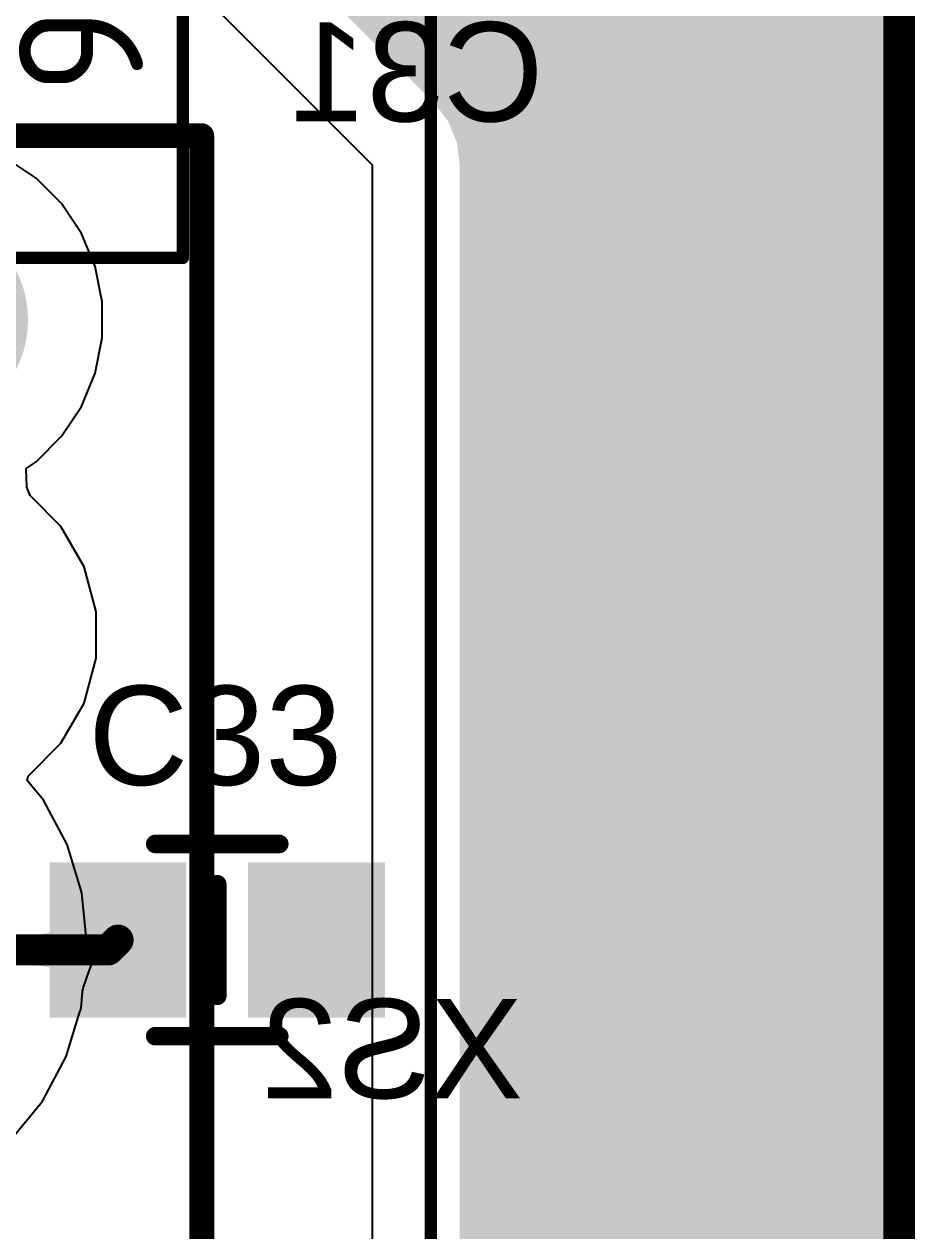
# Model space of a CAD drawing. Header units: inches. Extents: x -0.1 to 94.8, y -0.8 to 67.1.
# Drawn here: x 72.94 to 80.13, y 24.16 to 33.88 of the extents above; entities that cross this region are included whole.
import ezdxf

# ---------------------------------------------------------------- set-up
doc = ezdxf.new("R2010")
doc.units = ezdxf.units.IN
for name, color, linetype in [('Assembly Notes', 56, 'Continuous'), ('Board Layer Stack Bottom Overlay', 54, 'Continuous'), ('Board Layer Stack Bottom Solder', 6, 'Continuous'), ('Bottom Layer', 5, 'Continuous'), ('Layer 1', 76, 'Continuous'), ('Layer 2', 16, 'Continuous'), ('Mechanical 15', 56, 'Continuous'), ('Mechanical 20', 56, 'Continuous'), ('Mechanical 4', 56, 'Continuous'), ('Top Layer', 1, 'Continuous'), ('Top Overlay', 2, 'Continuous'), ('Top Paste', 8, 'Continuous'), ('Top Solder', 216, 'Continuous'), ('Via Holes', 16, 'Continuous')]:
    doc.layers.add(name, color=color, linetype=linetype)
doc.styles.add('Arial', font='', dxfattribs={"height": 0.2})
doc.styles.add('GOST type B', font='', dxfattribs={"height": 0.2})
doc.styles.get('Arial').set_extended_font_data('Arial')
doc.styles.get('GOST type B').set_extended_font_data('GOST type B')

# ---------------------------------------------------------------- blocks, each defined once
blk = doc.blocks.new('JK00136NL_B_55')
at = {"layer": 'Board Layer Stack Bottom Solder'}
h = blk.add_hatch(color=6, dxfattribs=at)
edge = h.paths.add_edge_path()
edge.add_arc((14.74, -6.12), 0.8741, 0, 360)
at = {"layer": 'Top Solder'}
h = blk.add_hatch(color=216, dxfattribs=at)
edge = h.paths.add_edge_path()
edge.add_arc((14.74, -6.12), 0.8741, 0, 360)
at = {"layer": 'Board Layer Stack Bottom Overlay'}
for points in [[(16.2, 8.395, 0.15, 0.15, 0), (16.2, -8.395, 0.15, 0.15, 0)], [(-7.01, -8.395, 0.15, 0.15, 0), (16.2, -8.395, 0.15, 0.15, 0)]]:
    blk.add_lwpolyline(points, format="xyseb", dxfattribs=at)
blk.add_lwpolyline([(16.1625, -8.395, 0.075, 0.075, 1), (16.2375, -8.395, 0.075, 0.075, 1)], format="xyseb", close=True, dxfattribs=at)
blk.add_lwpolyline([(16.1625, -8.395, 0.075, 0.075, 1), (16.2375, -8.395, 0.075, 0.075, 1)], format="xyseb", close=True, dxfattribs=at)
at = {"layer": 'Mechanical 15'}
for points in [[(16.225, 8.395, 0.2, 0.2, 0), (16.225, -8.395, 0.2, 0.2, 0)], [(-16.51, -8.395, 0.2, 0.2, 0), (16.225, -8.395, 0.2, 0.2, 0)]]:
    blk.add_lwpolyline(points, format="xyseb", dxfattribs=at)
blk.add_lwpolyline([(16.175, -8.395, 0.1, 0.1, 1), (16.275, -8.395, 0.1, 0.1, 1)], format="xyseb", close=True, dxfattribs=at)
blk.add_lwpolyline([(16.175, -8.395, 0.1, 0.1, 1), (16.275, -8.395, 0.1, 0.1, 1)], format="xyseb", close=True, dxfattribs=at)
at = {"layer": 'Mechanical 20'}
blk.add_lwpolyline([(-17.51, -10.242, 0.1, 0.1, 0), (17.51, -10.242, 0.1, 0.1, 0)], format="xyseb", dxfattribs=at)
blk = doc.blocks.new('JK00136NL_B_56')
at = {"layer": 'Mechanical 20'}
for points in [[(17.51, 10.242, 0.1, 0.1, 0), (-17.51, 10.242, 0.1, 0.1, 0)], [(17.51, -10.242, 0.1, 0.1, 0), (17.51, 10.242, 0.1, 0.1, 0)]]:
    blk.add_lwpolyline(points, format="xyseb", dxfattribs=at)
blk.add_lwpolyline([(17.485, 10.242, 0.05, 0.05, 1), (17.535, 10.242, 0.05, 0.05, 1)], format="xyseb", close=True, dxfattribs=at)
blk.add_lwpolyline([(17.485, 10.242, 0.05, 0.05, 1), (17.535, 10.242, 0.05, 0.05, 1)], format="xyseb", close=True, dxfattribs=at)
blk = doc.blocks.new('0402R_67')
at = {"layer": 'Top Layer'}
for points in [[(-0.9145, -0.305), (-0.9145, 0.305), (-0.2795, 0.305), (-0.2795, -0.305)], [(0.2795, -0.305), (0.2795, 0.305), (0.9145, 0.305), (0.9145, -0.305)]]:
    blk.add_hatch(color=1, dxfattribs=at).paths.add_polyline_path(points)
at = {"layer": 'Top Paste'}
for points in [[(-0.9145, -0.305), (-0.9145, 0.305), (-0.2795, 0.305), (-0.2795, -0.305)], [(0.2795, -0.305), (0.2795, 0.305), (0.9145, 0.305), (0.9145, -0.305)]]:
    blk.add_hatch(color=8, dxfattribs=at).paths.add_polyline_path(points)
at = {"layer": 'Top Solder'}
for points in [[(-1.0161, -0.4066), (-1.0161, 0.4066), (-0.1779, 0.4066), (-0.1779, -0.4066)], [(0.1779, -0.4066), (0.1779, 0.4066), (1.0161, 0.4066), (1.0161, -0.4066)]]:
    blk.add_hatch(color=216, dxfattribs=at).paths.add_polyline_path(points)
at = {"layer": 'Assembly Notes'}
for points in [[(-1, -0.4, 0.15, 0.15, 0), (-1, 0.4, 0.15, 0.15, 0)], [(1, 0.4, 0.15, 0.15, 0), (-1, 0.4, 0.15, 0.15, 0)], [(1, -0.4, 0.15, 0.15, 0), (1, 0.4, 0.15, 0.15, 0)], [(1, -0.4, 0.15, 0.15, 0), (-1, -0.4, 0.15, 0.15, 0)]]:
    blk.add_lwpolyline(points, format="xyseb", dxfattribs=at)
for points in [[(-1.0375, 0.4, 0.075, 0.075, 1), (-0.9625, 0.4, 0.075, 0.075, 1)], [(-1.0375, 0.4, 0.075, 0.075, 1), (-0.9625, 0.4, 0.075, 0.075, 1)], [(0.9625, 0.4, 0.075, 0.075, 1), (1.0375, 0.4, 0.075, 0.075, 1)], [(0.9625, 0.4, 0.075, 0.075, 1), (1.0375, 0.4, 0.075, 0.075, 1)], [(-1.0375, -0.4, 0.075, 0.075, 1), (-0.9625, -0.4, 0.075, 0.075, 1)], [(-1.0375, -0.4, 0.075, 0.075, 1), (-0.9625, -0.4, 0.075, 0.075, 1)], [(0.9625, -0.4, 0.075, 0.075, 1), (1.0375, -0.4, 0.075, 0.075, 1)], [(0.9625, -0.4, 0.075, 0.075, 1), (1.0375, -0.4, 0.075, 0.075, 1)]]:
    blk.add_lwpolyline(points, format="xyseb", close=True, dxfattribs=at)
at = {"layer": 'Top Overlay'}
for points in [[(0.375, 0.55, 0.15, 0.15, 0), (-0.375, 0.55, 0.15, 0.15, 0)], [(0.375, -0.55, 0.15, 0.15, 0), (-0.375, -0.55, 0.15, 0.15, 0)]]:
    blk.add_lwpolyline(points, format="xyseb", dxfattribs=at)
for points in [[(-0.4125, 0.55, 0.075, 0.075, 1), (-0.3375, 0.55, 0.075, 0.075, 1)], [(0.3375, 0.55, 0.075, 0.075, 1), (0.4125, 0.55, 0.075, 0.075, 1)], [(-0.4125, -0.55, 0.075, 0.075, 1), (-0.3375, -0.55, 0.075, 0.075, 1)], [(0.3375, -0.55, 0.075, 0.075, 1), (0.4125, -0.55, 0.075, 0.075, 1)]]:
    blk.add_lwpolyline(points, format="xyseb", close=True, dxfattribs=at)
at = {"layer": 'Assembly Notes', "style": 'GOST type B'}
blk.add_text('R36', height=1, dxfattribs=at).set_placement((-1.075, 0.8))
blk = doc.blocks.new('0603C_107')
at = {"layer": 'Top Layer'}
for points in [[(-1.25, -0.525), (-1.25, 0.525), (-0.35, 0.525), (-0.35, -0.525)], [(0.35, -0.525), (0.35, 0.525), (1.25, 0.525), (1.25, -0.525)]]:
    blk.add_hatch(color=1, dxfattribs=at).paths.add_polyline_path(points)
at = {"layer": 'Top Paste'}
for points in [[(-1.25, -0.525), (-1.25, 0.525), (-0.35, 0.525), (-0.35, -0.525)], [(0.35, -0.525), (0.35, 0.525), (1.25, 0.525), (1.25, -0.525)]]:
    blk.add_hatch(color=8, dxfattribs=at).paths.add_polyline_path(points)
at = {"layer": 'Top Solder'}
for points in [[(-1.3516, -0.6266), (-1.3516, 0.6266), (-0.2484, 0.6266), (-0.2484, -0.6266)], [(0.2484, -0.6266), (0.2484, 0.6266), (1.3516, 0.6266), (1.3516, -0.6266)]]:
    blk.add_hatch(color=216, dxfattribs=at).paths.add_polyline_path(points)
at = {"layer": 'Top Overlay'}
for points in [[(-0.5, 0.775, 0.15, 0.15, 0), (0.5, 0.775, 0.15, 0.15, 0)], [(0, -0.45, 0.15, 0.15, 0), (0, 0.45, 0.15, 0.15, 0)], [(-0.5, -0.775, 0.15, 0.15, 0), (0.5, -0.775, 0.15, 0.15, 0)]]:
    blk.add_lwpolyline(points, format="xyseb", dxfattribs=at)
for points in [[(-0.5375, 0.775, 0.075, 0.075, 1), (-0.4625, 0.775, 0.075, 0.075, 1)], [(0.4625, 0.775, 0.075, 0.075, 1), (0.5375, 0.775, 0.075, 0.075, 1)], [(-0.0375, 0.45, 0.075, 0.075, 1), (0.0375, 0.45, 0.075, 0.075, 1)], [(-0.0375, -0.45, 0.075, 0.075, 1), (0.0375, -0.45, 0.075, 0.075, 1)], [(-0.5375, -0.775, 0.075, 0.075, 1), (-0.4625, -0.775, 0.075, 0.075, 1)], [(0.4625, -0.775, 0.075, 0.075, 1), (0.5375, -0.775, 0.075, 0.075, 1)]]:
    blk.add_lwpolyline(points, format="xyseb", close=True, dxfattribs=at)

msp = doc.modelspace()

# ---------------------------------------------------------------- hatches: boundary and pattern name
at = {"layer": 'Bottom Layer'}
h = msp.add_hatch(color=5, dxfattribs=at)
h.paths.add_polyline_path([(80, 0), (76.4377, 0), (76.3615, 0.147), (76.432, 0.3173), (76.456, 0.5), (76.456, 11.5541), (76.45, 11.6), (76.45, 11.6463), (76.438, 11.691), (76.432, 11.7368), (76.4228, 11.759), (76.4519, 11.8154), (76.5195, 11.8798), (76.5339, 11.8866), (76.5842, 11.8745), (77, 11.8418), (77.4158, 11.8745), (77.8214, 11.9719), (78.2068, 12.1315), (78.5624, 12.3495), (78.8796, 12.6204), (79.1505, 12.9376), (79.3685, 13.2932), (79.5281, 13.6786), (79.6255, 14.0842), (79.6582, 14.5), (79.6255, 14.9158), (79.5281, 15.3214), (79.3685, 15.7068), (79.1505, 16.0624), (78.8796, 16.3796), (78.5624, 16.6505), (78.2068, 16.8685), (77.8214, 17.0281), (77.4158, 17.1255), (77, 17.1582), (76.5842, 17.1255), (76.5339, 17.1134), (76.5195, 17.1202), (76.4519, 17.1846), (76.4228, 17.241), (76.432, 17.2632), (76.438, 17.309), (76.45, 17.3537), (76.45, 17.4), (76.456, 17.4459), (76.456, 30.75), (76.456, 32.75), (76.432, 32.9327), (76.3615, 33.103), (76.2492, 33.2492), (75.0521, 34.4464), (75.0521, 37.325), (75.95, 37.325), (75.95, 37.875), (76.7, 37.875), (76.7, 38.2), (76.5226, 38.2), (76.5226, 38.8), (76.7, 38.8), (76.7, 39.125), (75.95, 39.125), (75.95, 39.675), (74.456, 39.675), (74.456, 43.05), (74.432, 43.2327), (74.3614, 43.403), (74.3254, 43.45), (74.3994, 43.6), (74.8, 43.6), (74.8, 44.55), (74.6226, 44.55), (74.6226, 45.15), (74.8, 45.15), (74.8, 46.1), (74.3994, 46.1), (74.3254, 46.25), (74.3614, 46.297), (74.432, 46.4673), (74.456, 46.65), (74.456, 52.05), (74.432, 52.2327), (74.3614, 52.403), (74.3254, 52.45), (74.3994, 52.6), (74.8, 52.6), (74.8, 53.6127), (74.8012, 53.6127), (74.819, 53.6206), (75.4046, 53.6206), (75.4207, 53.6129), (75.437, 53.612), (75.4454, 53.6106), (75.4552, 53.608), (75.4667, 53.6037), (75.4799, 53.5974), (75.495, 53.5887), (75.5096, 53.5788), (75.5509, 53.5447), (75.5726, 53.5236), (75.6015, 53.5121), (75.6451, 53.4685), (75.8105, 53.4), (75.9895, 53.4), (76.1549, 53.4685), (76.1985, 53.5121), (76.2274, 53.5236), (76.2508, 53.5463), (76.2702, 53.5633), (76.2884, 53.5774), (76.305, 53.5887), (76.3201, 53.5974), (76.3333, 53.6037), (76.3448, 53.608), (76.3546, 53.6106), (76.363, 53.612), (76.3793, 53.6129), (76.3954, 53.6206), (77.581, 53.6206), (77.5988, 53.6127), (77.6, 53.6127), (77.6, 52.6), (79.3, 52.6), (79.3, 55.1), (78.6873, 55.1), (78.6873, 55.1012), (78.6794, 55.119), (78.6794, 55.15), (78.6619, 55.2378), (78.6122, 55.3122), (78.6122, 55.3122), (78.2872, 55.6372), (78.2128, 55.6869), (78.125, 55.7044), (77.77, 55.7044), (77.6494, 55.825), (77.7116, 55.975), (77.95, 55.975), (77.95, 57.325), (76.75, 57.325), (76.75, 55.975), (77.1127, 55.975), (77.1127, 55.9738), (77.1206, 55.956), (77.1206, 55.8), (77.1381, 55.7122), (77.1878, 55.6378), (77.5128, 55.3128), (77.5872, 55.2631), (77.6529, 55.25), (77.6381, 55.1), (77.6, 55.1), (77.6, 54.0873), (77.5988, 54.0873), (77.581, 54.0794), (76.3954, 54.0794), (76.3793, 54.0871), (76.363, 54.088), (76.3546, 54.0894), (76.3448, 54.092), (76.3333, 54.0963), (76.3201, 54.1026), (76.305, 54.1113), (76.2904, 54.1212), (76.2491, 54.1553), (76.2274, 54.1764), (76.1985, 54.1879), (76.1549, 54.2315), (75.9895, 54.3), (75.8105, 54.3), (75.6451, 54.2315), (75.6015, 54.1879), (75.5726, 54.1764), (75.5492, 54.1537), (75.5298, 54.1367), (75.5116, 54.1226), (75.495, 54.1113), (75.4799, 54.1026), (75.4667, 54.0963), (75.4552, 54.092), (75.4454, 54.0894), (75.437, 54.088), (75.4207, 54.0871), (75.4046, 54.0794), (74.819, 54.0794), (74.8012, 54.0873), (74.8, 54.0873), (74.8, 55.1), (74.3994, 55.1), (74.3254, 55.25), (74.3614, 55.297), (74.432, 55.4673), (74.456, 55.65), (74.456, 62.3249), (74.606, 62.3547), (74.6315, 62.2932), (74.8495, 61.9376), (75.1204, 61.6204), (75.4376, 61.3495), (75.7932, 61.1315), (76.1786, 60.9719), (76.5842, 60.8745), (77, 60.8418), (77.4158, 60.8745), (77.8214, 60.9719), (78.2068, 61.1315), (78.5624, 61.3495), (78.8796, 61.6204), (79.1505, 61.9376), (79.3685, 62.2932), (79.5281, 62.6786), (79.6255, 63.0842), (79.6582, 63.5), (79.6255, 63.9158), (79.5281, 64.3214), (79.3685, 64.7068), (79.1505, 65.0624), (78.8796, 65.3796), (78.5624, 65.6505), (78.2068, 65.8685), (77.8214, 66.0281), (77.4158, 66.1255), (77, 66.1582), (76.5842, 66.1255), (76.1786, 66.0281), (75.7932, 65.8685), (75.4376, 65.6505), (75.1204, 65.3796), (74.8495, 65.0624), (74.6315, 64.7068), (74.606, 64.6453), (74.456, 64.6751), (74.456, 65.5), (74.432, 65.6827), (74.3614, 65.853), (74.2492, 65.9992), (73.8871, 66.3614), (73.9445, 66.5), (80, 66.5)])
h.paths.add_polyline_path([(76.35, 57.325), (75.825, 57.325), (75.825, 57.1588), (75.675, 57.1588), (75.675, 57.325), (75.15, 57.325), (75.15, 56.725), (75.3162, 56.725), (75.3162, 56.575), (75.15, 56.575), (75.15, 55.975), (75.675, 55.975), (75.675, 56.1412), (75.825, 56.1412), (75.825, 55.975), (76.35, 55.975), (76.35, 56.575), (76.1838, 56.575), (76.1838, 56.725), (76.35, 56.725)], flags=0)
h.paths.add_polyline_path([(79.3, 46.1), (78.75, 46.1), (78.75, 45.9226), (78.15, 45.9226), (78.15, 46.1), (77.6, 46.1), (77.6, 45.15), (77.7774, 45.15), (77.7774, 44.55), (77.6, 44.55), (77.6, 43.6), (78.15, 43.6), (78.15, 43.7774), (78.75, 43.7774), (78.75, 43.6), (79.3, 43.6), (79.3, 44.55), (79.1226, 44.55), (79.1226, 45.15), (79.3, 45.15)], flags=0)
h.paths.add_polyline_path([(77.7521, 37.2531), (77.425, 37.2531), (77.425, 37.0757), (76.825, 37.0757), (76.825, 37.2531), (76.4979, 37.2531), (76.4979, 36.05), (76.6753, 36.05), (76.6753, 35.45), (76.4979, 35.45), (76.4979, 34.2469), (76.825, 34.2469), (76.825, 34.4243), (77.425, 34.4243), (77.425, 34.2469), (77.7521, 34.2469), (77.7521, 35.45), (77.5747, 35.45), (77.5747, 36.05), (77.7521, 36.05)], flags=0)
h = msp.add_hatch(color=5, dxfattribs=at)
edge = h.paths.add_edge_path()
edge.add_arc((76.9999, 33.4), 0.3, 0, 360)
h = msp.add_hatch(color=5, dxfattribs=at)
edge = h.paths.add_edge_path()
edge.add_arc((78.5999, 33.4), 0.3, 0, 360)
h = msp.add_hatch(color=5, dxfattribs=at)
edge = h.paths.add_edge_path()
edge.add_arc((77.7999, 31.8), 0.3, 0, 360)
h = msp.add_hatch(color=5, dxfattribs=at)
edge = h.paths.add_edge_path()
edge.add_arc((79.3999, 31.8), 0.3, 0, 360)
h = msp.add_hatch(color=5, dxfattribs=at)
edge = h.paths.add_edge_path()
edge.add_arc((76.9999, 30.2), 0.3, 0, 360)
h = msp.add_hatch(color=5, dxfattribs=at)
edge = h.paths.add_edge_path()
edge.add_arc((78.5999, 30.2), 0.3, 0, 360)
h = msp.add_hatch(color=5, dxfattribs=at)
edge = h.paths.add_edge_path()
edge.add_arc((77.7999, 28.6), 0.3, 0, 360)
h = msp.add_hatch(color=5, dxfattribs=at)
edge = h.paths.add_edge_path()
edge.add_arc((79.3999, 28.6), 0.3, 0, 360)
h = msp.add_hatch(color=5, dxfattribs=at)
edge = h.paths.add_edge_path()
edge.add_arc((76.9999, 27), 0.3, 0, 360)
h = msp.add_hatch(color=5, dxfattribs=at)
edge = h.paths.add_edge_path()
edge.add_arc((78.5999, 27), 0.3, 0, 360)
h = msp.add_hatch(color=5, dxfattribs=at)
edge = h.paths.add_edge_path()
edge.add_arc((77.7999, 25.4), 0.3, 0, 360)
h = msp.add_hatch(color=5, dxfattribs=at)
edge = h.paths.add_edge_path()
edge.add_arc((79.3999, 25.4), 0.3, 0, 360)
at = {"layer": 'Layer 1'}
h = msp.add_hatch(color=76, dxfattribs=at)
edge = h.paths.add_edge_path()
edge.add_arc((76.9999, 33.4), 0.3, 0, 360)
h = msp.add_hatch(color=76, dxfattribs=at)
edge = h.paths.add_edge_path()
edge.add_arc((78.5999, 33.4), 0.3, 0, 360)
h = msp.add_hatch(color=76, dxfattribs=at)
edge = h.paths.add_edge_path()
edge.add_arc((77.7999, 31.8), 0.3, 0, 360)
h = msp.add_hatch(color=76, dxfattribs=at)
edge = h.paths.add_edge_path()
edge.add_arc((79.3999, 31.8), 0.3, 0, 360)
h = msp.add_hatch(color=76, dxfattribs=at)
edge = h.paths.add_edge_path()
edge.add_arc((76.9999, 30.2), 0.3, 0, 360)
h = msp.add_hatch(color=76, dxfattribs=at)
edge = h.paths.add_edge_path()
edge.add_arc((78.5999, 30.2), 0.3, 0, 360)
h = msp.add_hatch(color=76, dxfattribs=at)
edge = h.paths.add_edge_path()
edge.add_arc((77.7999, 28.6), 0.3, 0, 360)
h = msp.add_hatch(color=76, dxfattribs=at)
edge = h.paths.add_edge_path()
edge.add_arc((79.3999, 28.6), 0.3, 0, 360)
h = msp.add_hatch(color=76, dxfattribs=at)
edge = h.paths.add_edge_path()
edge.add_arc((76.9999, 27), 0.3, 0, 360)
h = msp.add_hatch(color=76, dxfattribs=at)
edge = h.paths.add_edge_path()
edge.add_arc((78.5999, 27), 0.3, 0, 360)
h = msp.add_hatch(color=76, dxfattribs=at)
edge = h.paths.add_edge_path()
edge.add_arc((77.7999, 25.4), 0.3, 0, 360)
h = msp.add_hatch(color=76, dxfattribs=at)
edge = h.paths.add_edge_path()
edge.add_arc((79.3999, 25.4), 0.3, 0, 360)
at = {"layer": 'Layer 2'}
h = msp.add_hatch(color=16, dxfattribs=at)
edge = h.paths.add_edge_path()
edge.add_arc((76.9999, 33.4), 0.3, 0, 360)
h = msp.add_hatch(color=16, dxfattribs=at)
edge = h.paths.add_edge_path()
edge.add_arc((78.5999, 33.4), 0.3, 0, 360)
h = msp.add_hatch(color=16, dxfattribs=at)
edge = h.paths.add_edge_path()
edge.add_arc((77.7999, 31.8), 0.3, 0, 360)
h = msp.add_hatch(color=16, dxfattribs=at)
edge = h.paths.add_edge_path()
edge.add_arc((79.3999, 31.8), 0.3, 0, 360)
h = msp.add_hatch(color=16, dxfattribs=at)
edge = h.paths.add_edge_path()
edge.add_arc((76.9999, 30.2), 0.3, 0, 360)
h = msp.add_hatch(color=16, dxfattribs=at)
edge = h.paths.add_edge_path()
edge.add_arc((78.5999, 30.2), 0.3, 0, 360)
h = msp.add_hatch(color=16, dxfattribs=at)
edge = h.paths.add_edge_path()
edge.add_arc((77.7999, 28.6), 0.3, 0, 360)
h = msp.add_hatch(color=16, dxfattribs=at)
edge = h.paths.add_edge_path()
edge.add_arc((79.3999, 28.6), 0.3, 0, 360)
h = msp.add_hatch(color=16, dxfattribs=at)
edge = h.paths.add_edge_path()
edge.add_arc((76.9999, 27), 0.3, 0, 360)
h = msp.add_hatch(color=16, dxfattribs=at)
edge = h.paths.add_edge_path()
edge.add_arc((78.5999, 27), 0.3, 0, 360)
h = msp.add_hatch(color=16, dxfattribs=at)
edge = h.paths.add_edge_path()
edge.add_arc((77.7999, 25.4), 0.3, 0, 360)
h = msp.add_hatch(color=16, dxfattribs=at)
edge = h.paths.add_edge_path()
edge.add_arc((79.3999, 25.4), 0.3, 0, 360)
at = {"layer": 'Top Layer'}
h = msp.add_hatch(color=1, dxfattribs=at)
edge = h.paths.add_edge_path()
edge.add_arc((76.9999, 33.4), 0.3, 0, 360)
h = msp.add_hatch(color=1, dxfattribs=at)
edge = h.paths.add_edge_path()
edge.add_arc((78.5999, 33.4), 0.3, 0, 360)
h = msp.add_hatch(color=1, dxfattribs=at)
edge = h.paths.add_edge_path()
edge.add_arc((77.7999, 31.8), 0.3, 0, 360)
h = msp.add_hatch(color=1, dxfattribs=at)
edge = h.paths.add_edge_path()
edge.add_arc((79.3999, 31.8), 0.3, 0, 360)
h = msp.add_hatch(color=1, dxfattribs=at)
edge = h.paths.add_edge_path()
edge.add_arc((76.9999, 30.2), 0.3, 0, 360)
h = msp.add_hatch(color=1, dxfattribs=at)
edge = h.paths.add_edge_path()
edge.add_arc((78.5999, 30.2), 0.3, 0, 360)
h = msp.add_hatch(color=1, dxfattribs=at)
edge = h.paths.add_edge_path()
edge.add_arc((77.7999, 28.6), 0.3, 0, 360)
h = msp.add_hatch(color=1, dxfattribs=at)
edge = h.paths.add_edge_path()
edge.add_arc((79.3999, 28.6), 0.3, 0, 360)
h = msp.add_hatch(color=1, dxfattribs=at)
edge = h.paths.add_edge_path()
edge.add_arc((76.9999, 27), 0.3, 0, 360)
h = msp.add_hatch(color=1, dxfattribs=at)
edge = h.paths.add_edge_path()
edge.add_arc((78.5999, 27), 0.3, 0, 360)
msp.add_hatch(color=1, dxfattribs=at).paths.add_polyline_path([(73.003, 26.545), (73.0506, 26.5463), (73.0932, 26.55), (73.1308, 26.5563), (73.1635, 26.565), (73.1913, 26.5763), (73.2141, 26.59), (73.232, 26.6063), (73.245, 26.625), (73.253, 26.6463), (73.2561, 26.67), (73.2561, 26.17), (73.253, 26.1938), (73.245, 26.215), (73.232, 26.2337), (73.2141, 26.25), (73.1913, 26.2637), (73.1635, 26.275), (73.1308, 26.2837), (73.0932, 26.29), (73.0506, 26.2937), (73.003, 26.295)])
h = msp.add_hatch(color=1, dxfattribs=at)
edge = h.paths.add_edge_path()
edge.add_arc((77.7999, 25.4), 0.3, 0, 360)
h = msp.add_hatch(color=1, dxfattribs=at)
edge = h.paths.add_edge_path()
edge.add_arc((79.3999, 25.4), 0.3, 0, 360)
at = {"layer": 'Via Holes'}
h = msp.add_hatch(color=7, dxfattribs=at)
edge = h.paths.add_edge_path()
edge.add_arc((76.9999, 33.4), 0.15, 0, 360)
h = msp.add_hatch(color=7, dxfattribs=at)
edge = h.paths.add_edge_path()
edge.add_arc((78.5999, 33.4), 0.15, 0, 360)
h = msp.add_hatch(color=7, dxfattribs=at)
edge = h.paths.add_edge_path()
edge.add_arc((77.7999, 31.8), 0.15, 0, 360)
h = msp.add_hatch(color=7, dxfattribs=at)
edge = h.paths.add_edge_path()
edge.add_arc((79.3999, 31.8), 0.15, 0, 360)
h = msp.add_hatch(color=7, dxfattribs=at)
edge = h.paths.add_edge_path()
edge.add_arc((76.9999, 30.2), 0.15, 0, 360)
h = msp.add_hatch(color=7, dxfattribs=at)
edge = h.paths.add_edge_path()
edge.add_arc((78.5999, 30.2), 0.15, 0, 360)
h = msp.add_hatch(color=7, dxfattribs=at)
edge = h.paths.add_edge_path()
edge.add_arc((77.7999, 28.6), 0.15, 0, 360)
h = msp.add_hatch(color=7, dxfattribs=at)
edge = h.paths.add_edge_path()
edge.add_arc((79.3999, 28.6), 0.15, 0, 360)
h = msp.add_hatch(color=7, dxfattribs=at)
edge = h.paths.add_edge_path()
edge.add_arc((76.9999, 27), 0.15, 0, 360)
h = msp.add_hatch(color=7, dxfattribs=at)
edge = h.paths.add_edge_path()
edge.add_arc((78.5999, 27), 0.15, 0, 360)
h = msp.add_hatch(color=7, dxfattribs=at)
edge = h.paths.add_edge_path()
edge.add_arc((77.7999, 25.4), 0.15, 0, 360)
h = msp.add_hatch(color=7, dxfattribs=at)
edge = h.paths.add_edge_path()
edge.add_arc((79.3999, 25.4), 0.15, 0, 360)

# ---------------------------------------------------------------- linework, layer by layer
at = {"layer": 'Bottom Layer'}
for p, q in [((74.2531, 34.2469), (75.75, 32.75)), ((73.0387, 32.6438), (72.7975, 32.8049)), ((75.75, 32.75), (75.75, 30.75)), ((73.2438, 32.4387), (73.0387, 32.6438)), ((73.4049, 32.1975), (73.2438, 32.4387)), ((73.5159, 31.9295), (73.4049, 32.1975)), ((73.5725, 31.645), (73.5159, 31.9295)), ((73.5725, 31.355), (73.5725, 31.645)), ((73.5159, 31.0705), (73.5725, 31.355)), ((73.4049, 30.8025), (73.5159, 31.0705)), ((73.2438, 30.5613), (73.4049, 30.8025)), ((75.75, 30.75), (75.75, 17.4459)), ((73.0387, 30.3562), (73.2438, 30.5613)), ((72.9592, 30.3032), (73.0387, 30.3562)), ((72.9642, 30.151), (72.9592, 30.3032)), ((72.9895, 30.0829), (72.9642, 30.151)), ((73.2387, 29.8337), (72.9895, 30.0829)), ((73.426, 29.5093), (73.2387, 29.8337)), ((73.523, 29.1473), (73.426, 29.5093)), ((73.523, 28.7727), (73.523, 29.1473)), ((73.426, 28.4107), (73.523, 28.7727)), ((73.2387, 28.0863), (73.426, 28.4107)), ((72.9737, 27.8213), (73.2387, 28.0863)), ((72.9675, 27.787), (72.9737, 27.8213)), ((73.0984, 27.6275), (72.9675, 27.787)), ((73.29, 27.2691), (73.0984, 27.6275)), ((73.408, 26.8802), (73.29, 27.2691)), ((73.4478, 26.4757), (73.408, 26.8802)), ((73.4866, 26.3011), (73.4478, 26.4757)), ((73.4674, 26.252), (73.4866, 26.3011)), ((73.417, 26.1109), (73.4674, 26.252)), ((73.4009, 25.951), (73.4142, 26.084)), ((73.4142, 26.084), (73.417, 26.1109)), ((73.2823, 25.5601), (73.3895, 25.9135)), ((73.3895, 25.9135), (73.4009, 25.951)), ((73.0898, 25.2), (73.2823, 25.5601)), ((72.8307, 24.8843), (73.0898, 25.2))]:
    msp.add_line(p, q, dxfattribs=at)
at = {"layer": 'Mechanical 4'}
msp.add_lwpolyline([(80, 0, 0.254, 0.254, 0), (80, 66.5, 0.254, 0.254, 0)], format="xyseb", dxfattribs=at)
at = {"layer": 'Top Layer'}
for points in [[(73.62, 26.42, 0.25, 0.25, 0), (73.7, 26.5, 0.25, 0.25, 0)], [(71.08, 26.42, 0.25, 0.25, 0), (73.62, 26.42, 0.25, 0.25, 0)]]:
    msp.add_lwpolyline(points, format="xyseb", dxfattribs=at)
for points in [[(73.6375, 26.5, 0.125, 0.125, 1), (73.7625, 26.5, 0.125, 0.125, 1)], [(73.5575, 26.42, 0.125, 0.125, 1), (73.6825, 26.42, 0.125, 0.125, 1)], [(73.5575, 26.42, 0.125, 0.125, 1), (73.6825, 26.42, 0.125, 0.125, 1)]]:
    msp.add_lwpolyline(points, format="xyseb", close=True, dxfattribs=at)

# ---------------------------------------------------------------- block references
for name, p, rotation in [('JK00136NL_B_56', (63.98, 49.51), 270), ('0402R_67', (72.1005, 34.3955), 270), ('JK00136NL_B_55', (65.98, 16.76), 90)]:
    msp.add_blockref(name, p, dxfattribs=dict(rotation=rotation))
msp.add_blockref('0603C_107', (74.5, 26.5))

# ---------------------------------------------------------------- texts
at = {"layer": 'Board Layer Stack Bottom Overlay', "style": 'Arial', "text_generation_flag": 2}
for s, p in [('C31', (77.133, 33.1001)), ('XS2', (76.9663, 25.2251))]:
    msp.add_text(s, height=0.8, dxfattribs=at).set_placement(p)
at = {"layer": 'Top Overlay', "style": 'Arial'}
msp.add_text('C33', height=0.8, dxfattribs=at).set_placement((73.4587, 27.7501))

doc.saveas('drawing.dxf')
